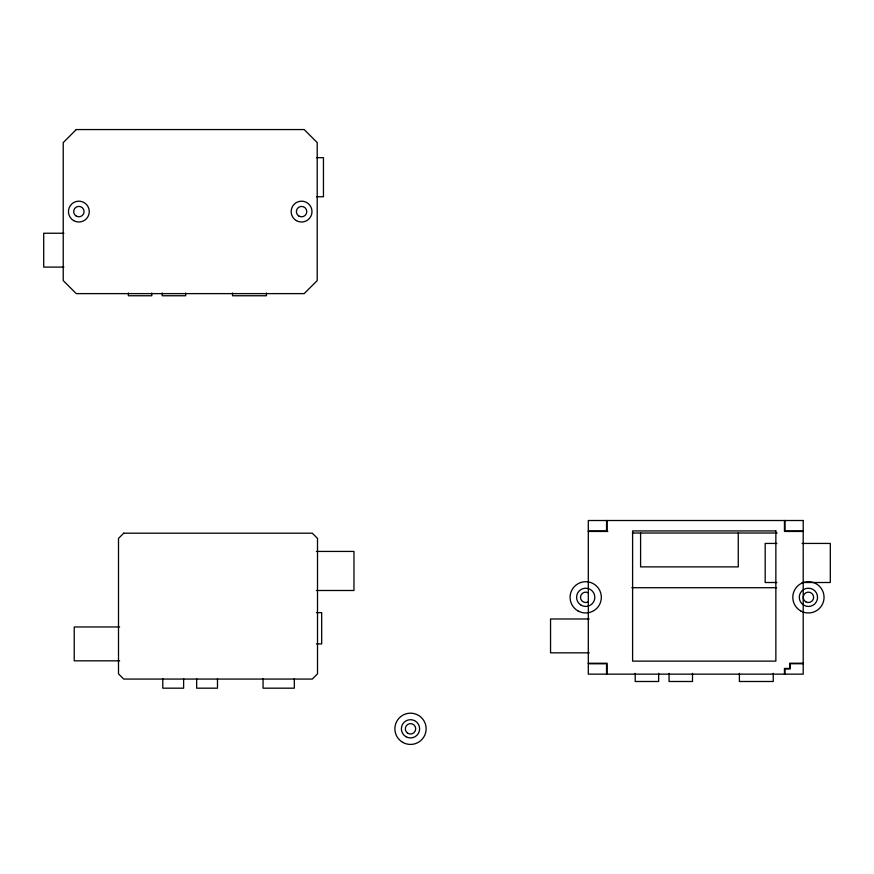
<?xml version="1.0" encoding="UTF-8"?>
<svg xmlns="http://www.w3.org/2000/svg" width="874" height="874" viewBox="0 0 874 874"><rect width="100%" height="100%" fill="white"/><g stroke="black" fill="none" stroke-linecap="round" stroke-linejoin="round"><path stroke-width="1.31" d="M316.672 157.691L323.456 157.691L323.456 196.77L316.672 196.77M63.9 233.238L43.7 233.238L43.7 267.094L63.9 267.094M588.311 530.933L606.545 530.933L606.545 520.511M803.206 530.933L784.972 530.933L784.972 520.511M588.311 531.458L607.845 531.458M803.206 531.458L784.459 531.458L784.459 520.511M632.459 533.02L777.161 533.02M776.899 543.431L765.176 543.431L765.176 582.51L776.899 582.51M802.124 543.431L830.3 543.431L830.3 582.51L802.124 582.51M316.399 551.428L353.97 551.428L353.97 590.496L316.399 590.496M631.858 587.721L776.593 587.721M316.464 612.641L321.676 612.641L321.676 643.898L316.464 643.898M589.284 618.978L550.544 618.978L550.544 652.834L589.284 652.834M119.64 626.964L74.224 626.964L74.224 660.831L119.64 660.831M803.206 663.213L789.67 663.213L789.67 668.424L784.459 668.424L784.459 674.149M588.311 663.257L607.069 663.257L607.069 674.149M803.206 663.737L790.183 663.737L790.183 668.949L784.972 668.949L784.972 674.149M588.311 663.781L606.545 663.781L606.545 674.149M773.25 673.308L773.25 681.491L739.393 681.491L739.393 673.308M738.268 533.02L738.268 566.876L640.587 566.876L640.587 533.02M692.503 673.308L692.503 681.491L669.058 681.491L669.058 673.308M658.646 673.308L658.646 681.491L635.201 681.491L635.201 673.308M607.069 520.511L607.069 531.458M294.33 678.628L294.33 688.177L263.063 688.177L263.063 678.628M266.406 293.019L266.406 295.751L232.55 295.751L232.55 293.019M217.484 678.628L217.484 688.177L196.65 688.177L196.65 678.628M185.659 293.019L185.659 295.751L162.214 295.751L162.214 293.019M183.616 678.628L183.616 688.177L162.782 688.177L162.782 678.628M151.803 293.019L151.803 295.751L128.358 295.751L128.358 293.019M588.311 601.847A5.211 5.211 0 0 1 580.5 597.335A5.211 5.211 0 0 1 588.311 592.823M76.257 129.56L63.234 142.593L63.234 280.598L76.257 293.62L304.185 293.62L317.207 280.598L317.207 142.593L304.185 129.56L76.257 129.56M123.715 533.195L118.503 538.406L118.503 673.854L123.715 679.065L312.302 679.065L317.513 673.854L317.513 538.406L312.302 533.195L123.715 533.195M803.206 520.511L588.311 520.511L588.311 674.149L803.206 674.149L803.206 520.511M775.861 530.933L632.601 530.933L632.601 661.126L775.861 661.126L775.861 530.933M577.9 610.871A15.634 15.634 0 0 0 601.334 597.335A15.634 15.634 0 0 0 577.9 583.799A15.634 15.634 0 0 0 577.9 610.871M800.606 610.871A15.634 15.634 0 0 0 824.051 597.335A15.634 15.634 0 0 0 800.606 583.799A15.634 15.634 0 0 0 800.606 610.871M805.817 601.847A5.211 5.211 0 0 0 813.628 597.335A5.211 5.211 0 0 0 805.817 592.823A5.211 5.211 0 0 0 805.817 601.847M581.155 605.234A9.111 9.111 0 0 0 594.823 597.335A9.111 9.111 0 0 0 581.155 589.437A9.111 9.111 0 0 0 581.155 605.234M803.861 605.234A9.111 9.111 0 0 0 817.54 597.335A9.111 9.111 0 0 0 803.861 589.437A9.111 9.111 0 0 0 803.861 605.234M298.974 216.129A5.211 5.211 0 0 0 306.785 211.617A5.211 5.211 0 0 0 298.974 207.105A5.211 5.211 0 0 0 298.974 216.129M76.257 216.107A5.211 5.211 0 0 0 84.079 211.595A5.211 5.211 0 0 0 76.257 207.083A5.211 5.211 0 0 0 76.257 216.107M73.656 220.619A10.422 10.422 0 0 0 89.279 211.595A10.422 10.422 0 0 0 73.656 202.571A10.422 10.422 0 0 0 73.656 220.619M296.362 220.619A10.422 10.422 0 0 0 311.996 211.595A10.422 10.422 0 0 0 296.362 202.571A10.422 10.422 0 0 0 296.362 220.619M402.696 742.343A15.634 15.634 0 0 0 426.141 728.807A15.634 15.634 0 0 0 402.696 715.271A15.634 15.634 0 0 0 402.696 742.343M407.907 733.319A5.211 5.211 0 0 0 415.718 728.807A5.211 5.211 0 0 0 407.907 724.295A5.211 5.211 0 0 0 407.907 733.319M405.951 736.706A9.111 9.111 0 0 0 419.629 728.807A9.111 9.111 0 0 0 405.951 720.908A9.111 9.111 0 0 0 405.951 736.706"/></g></svg>
